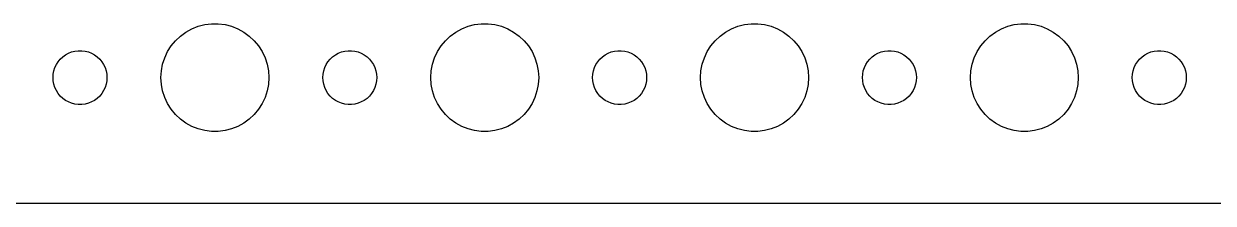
# Model space of a CAD drawing. Header units: metres. Extents: x -142 to 142, y -112 to 112.
# Drawn here: x -70.6 to -4.5, y -112 to -102 of the extents above; entities that cross this region are included whole.
import ezdxf

# ---------------------------------------------------------------- set-up
doc = ezdxf.new("R2010")
doc.units = ezdxf.units.M

msp = doc.modelspace()

# ---------------------------------------------------------------- linework, layer by layer
for p, q in [((-61.9123, -102.688), (-61.6075, -102.467)), ((-61.6075, -102.467), (-61.2773, -102.286)), ((-61.2773, -102.286), (-60.927, -102.147)), ((-60.927, -102.147), (-60.5621, -102.053)), ((-60.5621, -102.053), (-60.1884, -102.006)), ((-60.1884, -102.006), (-59.8116, -102.006)), ((-59.8116, -102.006), (-59.4379, -102.053)), ((-59.4379, -102.053), (-59.0729, -102.147)), ((-59.0729, -102.147), (-58.7227, -102.286)), ((-58.7227, -102.286), (-58.3925, -102.467)), ((-58.3925, -102.467), (-58.0877, -102.688)), ((-46.9123, -102.688), (-46.6075, -102.467)), ((-46.6075, -102.467), (-46.2773, -102.286)), ((-46.2773, -102.286), (-45.927, -102.147)), ((-45.927, -102.147), (-45.5621, -102.053)), ((-45.5621, -102.053), (-45.1884, -102.006)), ((-45.1884, -102.006), (-44.8116, -102.006)), ((-44.8116, -102.006), (-44.4379, -102.053)), ((-44.4379, -102.053), (-44.0729, -102.147)), ((-44.0729, -102.147), (-43.7227, -102.286)), ((-43.7227, -102.286), (-43.3925, -102.467)), ((-43.3925, -102.467), (-43.0877, -102.688)), ((-31.9123, -102.688), (-31.6075, -102.467)), ((-31.6075, -102.467), (-31.2773, -102.286)), ((-31.2773, -102.286), (-30.927, -102.147)), ((-30.927, -102.147), (-30.5621, -102.053)), ((-30.5621, -102.053), (-30.1884, -102.006)), ((-30.1884, -102.006), (-29.8116, -102.006)), ((-29.8116, -102.006), (-29.4379, -102.053)), ((-29.4379, -102.053), (-29.0729, -102.147)), ((-29.0729, -102.147), (-28.7227, -102.286)), ((-28.7227, -102.286), (-28.3925, -102.467)), ((-28.3925, -102.467), (-28.0877, -102.688)), ((-16.9123, -102.688), (-16.6075, -102.467)), ((-16.6075, -102.467), (-16.2773, -102.286)), ((-16.2773, -102.286), (-15.927, -102.147)), ((-15.927, -102.147), (-15.5621, -102.053)), ((-15.5621, -102.053), (-15.1884, -102.006)), ((-15.1884, -102.006), (-14.8116, -102.006)), ((-14.8116, -102.006), (-14.4379, -102.053)), ((-14.4379, -102.053), (-14.0729, -102.147)), ((-14.0729, -102.147), (-13.7227, -102.286)), ((-13.7227, -102.286), (-13.3925, -102.467)), ((-13.3925, -102.467), (-13.0877, -102.688)), ((-62.427, -103.237), (-62.1869, -102.946)), ((-62.1869, -102.946), (-61.9123, -102.688)), ((-58.0877, -102.688), (-57.8131, -102.946)), ((-57.8131, -102.946), (-57.5729, -103.237)), ((-47.427, -103.237), (-47.1869, -102.946)), ((-47.1869, -102.946), (-46.9123, -102.688)), ((-43.0877, -102.688), (-42.8131, -102.946)), ((-42.8131, -102.946), (-42.5729, -103.237)), ((-32.427, -103.237), (-32.1869, -102.946)), ((-32.1869, -102.946), (-31.9123, -102.688)), ((-28.0877, -102.688), (-27.8131, -102.946)), ((-27.8131, -102.946), (-27.5729, -103.237)), ((-17.427, -103.237), (-17.1869, -102.946)), ((-17.1869, -102.946), (-16.9123, -102.688)), ((-13.0877, -102.688), (-12.8131, -102.946)), ((-12.8131, -102.946), (-12.5729, -103.237)), ((-68.4561, -103.844), (-68.3037, -103.734)), ((-68.3037, -103.734), (-68.1387, -103.643)), ((-68.1387, -103.643), (-67.9635, -103.573)), ((-67.9635, -103.573), (-67.7811, -103.527)), ((-67.7811, -103.527), (-67.5942, -103.503)), ((-67.5942, -103.503), (-67.4058, -103.503)), ((-67.4058, -103.503), (-67.2189, -103.527)), ((-67.2189, -103.527), (-67.0365, -103.573)), ((-67.0365, -103.573), (-66.8613, -103.643)), ((-66.8613, -103.643), (-66.6963, -103.734)), ((-66.6963, -103.734), (-66.5439, -103.844)), ((-62.7893, -103.896), (-62.6289, -103.555)), ((-62.6289, -103.555), (-62.427, -103.237)), ((-57.5729, -103.237), (-57.3711, -103.555)), ((-57.3711, -103.555), (-57.2107, -103.896)), ((-53.4561, -103.844), (-53.3037, -103.734)), ((-53.3037, -103.734), (-53.1387, -103.643)), ((-53.1387, -103.643), (-52.9635, -103.573)), ((-52.9635, -103.573), (-52.7811, -103.527)), ((-52.7811, -103.527), (-52.5942, -103.503)), ((-52.5942, -103.503), (-52.4058, -103.503)), ((-52.4058, -103.503), (-52.2189, -103.527)), ((-52.2189, -103.527), (-52.0365, -103.573)), ((-52.0365, -103.573), (-51.8613, -103.643)), ((-51.8613, -103.643), (-51.6963, -103.734)), ((-51.6963, -103.734), (-51.5439, -103.844)), ((-47.7893, -103.896), (-47.6289, -103.555)), ((-47.6289, -103.555), (-47.427, -103.237)), ((-42.5729, -103.237), (-42.3711, -103.555)), ((-42.3711, -103.555), (-42.2107, -103.896)), ((-38.4561, -103.844), (-38.3037, -103.734)), ((-38.3037, -103.734), (-38.1387, -103.643)), ((-38.1387, -103.643), (-37.9635, -103.573)), ((-37.9635, -103.573), (-37.7811, -103.527)), ((-37.7811, -103.527), (-37.5942, -103.503)), ((-37.5942, -103.503), (-37.4058, -103.503)), ((-37.4058, -103.503), (-37.2189, -103.527)), ((-37.2189, -103.527), (-37.0365, -103.573)), ((-37.0365, -103.573), (-36.8613, -103.643)), ((-36.8613, -103.643), (-36.6963, -103.734)), ((-36.6963, -103.734), (-36.5439, -103.844)), ((-32.7893, -103.896), (-32.6289, -103.555)), ((-32.6289, -103.555), (-32.427, -103.237)), ((-27.5729, -103.237), (-27.3711, -103.555)), ((-27.3711, -103.555), (-27.2107, -103.896)), ((-23.4561, -103.844), (-23.3037, -103.734)), ((-23.3037, -103.734), (-23.1387, -103.643)), ((-23.1387, -103.643), (-22.9635, -103.573)), ((-22.9635, -103.573), (-22.7811, -103.527)), ((-22.7811, -103.527), (-22.5942, -103.503)), ((-22.5942, -103.503), (-22.4058, -103.503)), ((-22.4058, -103.503), (-22.2189, -103.527)), ((-22.2189, -103.527), (-22.0365, -103.573)), ((-22.0365, -103.573), (-21.8613, -103.643)), ((-21.8613, -103.643), (-21.6963, -103.734)), ((-21.6963, -103.734), (-21.5439, -103.844)), ((-17.7893, -103.896), (-17.6289, -103.555)), ((-17.6289, -103.555), (-17.427, -103.237)), ((-12.5729, -103.237), (-12.3711, -103.555)), ((-12.3711, -103.555), (-12.2107, -103.896)), ((-8.45613, -103.844), (-8.30373, -103.734)), ((-8.30373, -103.734), (-8.13866, -103.643)), ((-8.13866, -103.643), (-7.96352, -103.573)), ((-7.96352, -103.573), (-7.78107, -103.527)), ((-7.78107, -103.527), (-7.59418, -103.503)), ((-7.59418, -103.503), (-7.40581, -103.503)), ((-7.40581, -103.503), (-7.21892, -103.527)), ((-7.21892, -103.527), (-7.03647, -103.573)), ((-7.03647, -103.573), (-6.86133, -103.643)), ((-6.86133, -103.643), (-6.69626, -103.734)), ((-6.69626, -103.734), (-6.54385, -103.844)), ((-68.9529, -104.627), (-68.8947, -104.448)), ((-68.8947, -104.448), (-68.8145, -104.277)), ((-68.8145, -104.277), (-68.7135, -104.118)), ((-68.7135, -104.118), (-68.5934, -103.973)), ((-68.5934, -103.973), (-68.4561, -103.844)), ((-66.5439, -103.844), (-66.4065, -103.973)), ((-66.4065, -103.973), (-66.2865, -104.118)), ((-66.2865, -104.118), (-66.1855, -104.277)), ((-66.1855, -104.277), (-66.1053, -104.448)), ((-66.1053, -104.448), (-66.0471, -104.627)), ((-62.9763, -104.624), (-62.9057, -104.254)), ((-62.9057, -104.254), (-62.7893, -103.896)), ((-57.2107, -103.896), (-57.0942, -104.254)), ((-57.0942, -104.254), (-57.0237, -104.624)), ((-53.9529, -104.627), (-53.8947, -104.448)), ((-53.8947, -104.448), (-53.8145, -104.277)), ((-53.8145, -104.277), (-53.7135, -104.118)), ((-53.7135, -104.118), (-53.5934, -103.973)), ((-53.5934, -103.973), (-53.4561, -103.844)), ((-51.5439, -103.844), (-51.4065, -103.973)), ((-51.4065, -103.973), (-51.2865, -104.118)), ((-51.2865, -104.118), (-51.1855, -104.277)), ((-51.1855, -104.277), (-51.1053, -104.448)), ((-51.1053, -104.448), (-51.0471, -104.627)), ((-47.9763, -104.624), (-47.9057, -104.254)), ((-47.9057, -104.254), (-47.7893, -103.896)), ((-42.2107, -103.896), (-42.0942, -104.254)), ((-42.0942, -104.254), (-42.0237, -104.624)), ((-38.9529, -104.627), (-38.8947, -104.448)), ((-38.8947, -104.448), (-38.8145, -104.277)), ((-38.8145, -104.277), (-38.7135, -104.118)), ((-38.7135, -104.118), (-38.5934, -103.973)), ((-38.5934, -103.973), (-38.4561, -103.844)), ((-36.5439, -103.844), (-36.4065, -103.973)), ((-36.4065, -103.973), (-36.2865, -104.118)), ((-36.2865, -104.118), (-36.1855, -104.277)), ((-36.1855, -104.277), (-36.1053, -104.448)), ((-36.1053, -104.448), (-36.0471, -104.627)), ((-32.9763, -104.624), (-32.9057, -104.254)), ((-32.9057, -104.254), (-32.7893, -103.896)), ((-27.2107, -103.896), (-27.0942, -104.254)), ((-27.0942, -104.254), (-27.0237, -104.624)), ((-23.9529, -104.627), (-23.8947, -104.448)), ((-23.8947, -104.448), (-23.8145, -104.277)), ((-23.8145, -104.277), (-23.7135, -104.118)), ((-23.7135, -104.118), (-23.5934, -103.973)), ((-23.5934, -103.973), (-23.4561, -103.844)), ((-21.5439, -103.844), (-21.4065, -103.973)), ((-21.4065, -103.973), (-21.2865, -104.118)), ((-21.2865, -104.118), (-21.1855, -104.277)), ((-21.1855, -104.277), (-21.1053, -104.448)), ((-21.1053, -104.448), (-21.0471, -104.627)), ((-17.9763, -104.624), (-17.9057, -104.254)), ((-17.9057, -104.254), (-17.7893, -103.896)), ((-12.2107, -103.896), (-12.0942, -104.254)), ((-12.0942, -104.254), (-12.0237, -104.624)), ((-8.95287, -104.627), (-8.89465, -104.448)), ((-8.89465, -104.448), (-8.81445, -104.277)), ((-8.81445, -104.277), (-8.71352, -104.118)), ((-8.71352, -104.118), (-8.59344, -103.973)), ((-8.59344, -103.973), (-8.45613, -103.844)), ((-6.54385, -103.844), (-6.40654, -103.973)), ((-6.40654, -103.973), (-6.28647, -104.118)), ((-6.28647, -104.118), (-6.18553, -104.277)), ((-6.18553, -104.277), (-6.10533, -104.448)), ((-6.10533, -104.448), (-6.04712, -104.627)), ((-69, -105), (-68.9882, -104.812)), ((-68.9882, -105.188), (-69, -105)), ((-68.9882, -104.812), (-68.9529, -104.627)), ((-66.0471, -104.627), (-66.0118, -104.812)), ((-66.0118, -104.812), (-66, -105)), ((-66, -105), (-66.0118, -105.188)), ((-63, -105), (-62.9763, -104.624)), ((-62.9763, -105.376), (-63, -105)), ((-57.0237, -104.624), (-57, -105)), ((-57, -105), (-57.0237, -105.376)), ((-54, -105), (-53.9882, -104.812)), ((-53.9882, -105.188), (-54, -105)), ((-53.9882, -104.812), (-53.9529, -104.627)), ((-51.0471, -104.627), (-51.0118, -104.812)), ((-51.0118, -104.812), (-51, -105)), ((-51, -105), (-51.0118, -105.188)), ((-48, -105), (-47.9763, -104.624)), ((-47.9763, -105.376), (-48, -105)), ((-42.0237, -104.624), (-42, -105)), ((-42, -105), (-42.0237, -105.376)), ((-39, -105), (-38.9882, -104.812)), ((-38.9882, -105.188), (-39, -105)), ((-38.9882, -104.812), (-38.9529, -104.627)), ((-36.0471, -104.627), (-36.0118, -104.812)), ((-36.0118, -104.812), (-36, -105)), ((-36, -105), (-36.0118, -105.188)), ((-33, -105), (-32.9763, -104.624)), ((-32.9763, -105.376), (-33, -105)), ((-27.0237, -104.624), (-27, -105)), ((-27, -105), (-27.0237, -105.376)), ((-24, -105), (-23.9882, -104.812)), ((-23.9882, -105.188), (-24, -105)), ((-23.9882, -104.812), (-23.9529, -104.627)), ((-21.0471, -104.627), (-21.0118, -104.812)), ((-21.0118, -104.812), (-21, -105)), ((-21, -105), (-21.0118, -105.188)), ((-18, -105), (-17.9763, -104.624)), ((-17.9763, -105.376), (-18, -105)), ((-12.0237, -104.624), (-12, -105)), ((-12, -105), (-12.0237, -105.376)), ((-9, -105), (-8.98816, -104.812)), ((-8.98816, -105.188), (-9, -105)), ((-8.98816, -104.812), (-8.95287, -104.627)), ((-6.04712, -104.627), (-6.01183, -104.812)), ((-6.01183, -104.812), (-6, -105)), ((-6, -105), (-6.01183, -105.188)), ((-68.9529, -105.373), (-68.9882, -105.188)), ((-68.8947, -105.552), (-68.9529, -105.373)), ((-68.8145, -105.723), (-68.8947, -105.552)), ((-68.7135, -105.882), (-68.8145, -105.723)), ((-66.1855, -105.723), (-66.2865, -105.882)), ((-66.1053, -105.552), (-66.1855, -105.723)), ((-66.0471, -105.373), (-66.1053, -105.552)), ((-66.0118, -105.188), (-66.0471, -105.373)), ((-62.9057, -105.746), (-62.9763, -105.376)), ((-62.7893, -106.104), (-62.9057, -105.746)), ((-57.0942, -105.746), (-57.2107, -106.104)), ((-57.0237, -105.376), (-57.0942, -105.746)), ((-53.9529, -105.373), (-53.9882, -105.188)), ((-53.8947, -105.552), (-53.9529, -105.373)), ((-53.8145, -105.723), (-53.8947, -105.552)), ((-53.7135, -105.882), (-53.8145, -105.723)), ((-51.1855, -105.723), (-51.2865, -105.882)), ((-51.1053, -105.552), (-51.1855, -105.723)), ((-51.0471, -105.373), (-51.1053, -105.552)), ((-51.0118, -105.188), (-51.0471, -105.373)), ((-47.9057, -105.746), (-47.9763, -105.376)), ((-47.7893, -106.104), (-47.9057, -105.746)), ((-42.0942, -105.746), (-42.2107, -106.104)), ((-42.0237, -105.376), (-42.0942, -105.746)), ((-38.9529, -105.373), (-38.9882, -105.188)), ((-38.8947, -105.552), (-38.9529, -105.373)), ((-38.8145, -105.723), (-38.8947, -105.552)), ((-38.7135, -105.882), (-38.8145, -105.723)), ((-36.1855, -105.723), (-36.2865, -105.882)), ((-36.1053, -105.552), (-36.1855, -105.723)), ((-36.0471, -105.373), (-36.1053, -105.552)), ((-36.0118, -105.188), (-36.0471, -105.373)), ((-32.9057, -105.746), (-32.9763, -105.376)), ((-32.7893, -106.104), (-32.9057, -105.746)), ((-27.0942, -105.746), (-27.2107, -106.104)), ((-27.0237, -105.376), (-27.0942, -105.746)), ((-23.9529, -105.373), (-23.9882, -105.188)), ((-23.8947, -105.552), (-23.9529, -105.373)), ((-23.8145, -105.723), (-23.8947, -105.552)), ((-23.7135, -105.882), (-23.8145, -105.723)), ((-21.1855, -105.723), (-21.2865, -105.882)), ((-21.1053, -105.552), (-21.1855, -105.723)), ((-21.0471, -105.373), (-21.1053, -105.552)), ((-21.0118, -105.188), (-21.0471, -105.373)), ((-17.9057, -105.746), (-17.9763, -105.376)), ((-17.7893, -106.104), (-17.9057, -105.746)), ((-12.0942, -105.746), (-12.2107, -106.104)), ((-12.0237, -105.376), (-12.0942, -105.746)), ((-8.95287, -105.373), (-8.98816, -105.188)), ((-8.89465, -105.552), (-8.95287, -105.373)), ((-8.81445, -105.723), (-8.89465, -105.552)), ((-8.71352, -105.882), (-8.81445, -105.723)), ((-6.18553, -105.723), (-6.28647, -105.882)), ((-6.10533, -105.552), (-6.18553, -105.723)), ((-6.04712, -105.373), (-6.10533, -105.552)), ((-6.01183, -105.188), (-6.04712, -105.373)), ((-68.5934, -106.027), (-68.7135, -105.882)), ((-68.4561, -106.156), (-68.5934, -106.027)), ((-68.3037, -106.266), (-68.4561, -106.156)), ((-68.1387, -106.357), (-68.3037, -106.266)), ((-67.9635, -106.427), (-68.1387, -106.357)), ((-67.7811, -106.473), (-67.9635, -106.427)), ((-67.0365, -106.427), (-67.2189, -106.473)), ((-66.8613, -106.357), (-67.0365, -106.427)), ((-66.6963, -106.266), (-66.8613, -106.357)), ((-66.5439, -106.156), (-66.6963, -106.266)), ((-66.4065, -106.027), (-66.5439, -106.156)), ((-66.2865, -105.882), (-66.4065, -106.027)), ((-62.6289, -106.445), (-62.7893, -106.104)), ((-62.427, -106.763), (-62.6289, -106.445)), ((-57.3711, -106.445), (-57.5729, -106.763)), ((-57.2107, -106.104), (-57.3711, -106.445)), ((-53.5934, -106.027), (-53.7135, -105.882)), ((-53.4561, -106.156), (-53.5934, -106.027)), ((-53.3037, -106.266), (-53.4561, -106.156)), ((-53.1387, -106.357), (-53.3037, -106.266)), ((-52.9635, -106.427), (-53.1387, -106.357)), ((-52.7811, -106.473), (-52.9635, -106.427)), ((-52.0365, -106.427), (-52.2189, -106.473)), ((-51.8613, -106.357), (-52.0365, -106.427)), ((-51.6963, -106.266), (-51.8613, -106.357)), ((-51.5439, -106.156), (-51.6963, -106.266)), ((-51.4065, -106.027), (-51.5439, -106.156)), ((-51.2865, -105.882), (-51.4065, -106.027)), ((-47.6289, -106.445), (-47.7893, -106.104)), ((-47.427, -106.763), (-47.6289, -106.445)), ((-42.3711, -106.445), (-42.5729, -106.763)), ((-42.2107, -106.104), (-42.3711, -106.445)), ((-38.5934, -106.027), (-38.7135, -105.882)), ((-38.4561, -106.156), (-38.5934, -106.027)), ((-38.3037, -106.266), (-38.4561, -106.156)), ((-38.1387, -106.357), (-38.3037, -106.266)), ((-37.9635, -106.427), (-38.1387, -106.357)), ((-37.7811, -106.473), (-37.9635, -106.427)), ((-37.0365, -106.427), (-37.2189, -106.473)), ((-36.8613, -106.357), (-37.0365, -106.427)), ((-36.6963, -106.266), (-36.8613, -106.357)), ((-36.5439, -106.156), (-36.6963, -106.266)), ((-36.4065, -106.027), (-36.5439, -106.156)), ((-36.2865, -105.882), (-36.4065, -106.027)), ((-32.6289, -106.445), (-32.7893, -106.104)), ((-32.427, -106.763), (-32.6289, -106.445)), ((-27.3711, -106.445), (-27.5729, -106.763)), ((-27.2107, -106.104), (-27.3711, -106.445)), ((-23.5934, -106.027), (-23.7135, -105.882)), ((-23.4561, -106.156), (-23.5934, -106.027)), ((-23.3037, -106.266), (-23.4561, -106.156)), ((-23.1387, -106.357), (-23.3037, -106.266)), ((-22.9635, -106.427), (-23.1387, -106.357)), ((-22.7811, -106.473), (-22.9635, -106.427)), ((-22.0365, -106.427), (-22.2189, -106.473)), ((-21.8613, -106.357), (-22.0365, -106.427)), ((-21.6963, -106.266), (-21.8613, -106.357)), ((-21.5439, -106.156), (-21.6963, -106.266)), ((-21.4065, -106.027), (-21.5439, -106.156)), ((-21.2865, -105.882), (-21.4065, -106.027)), ((-17.6289, -106.445), (-17.7893, -106.104)), ((-17.427, -106.763), (-17.6289, -106.445)), ((-12.3711, -106.445), (-12.5729, -106.763)), ((-12.2107, -106.104), (-12.3711, -106.445)), ((-8.59344, -106.027), (-8.71352, -105.882)), ((-8.45613, -106.156), (-8.59344, -106.027)), ((-8.30373, -106.266), (-8.45613, -106.156)), ((-8.13866, -106.357), (-8.30373, -106.266)), ((-7.96352, -106.427), (-8.13866, -106.357)), ((-7.78107, -106.473), (-7.96352, -106.427)), ((-7.03647, -106.427), (-7.21892, -106.473)), ((-6.86133, -106.357), (-7.03647, -106.427)), ((-6.69626, -106.266), (-6.86133, -106.357)), ((-6.54385, -106.156), (-6.69626, -106.266)), ((-6.40654, -106.027), (-6.54385, -106.156)), ((-6.28647, -105.882), (-6.40654, -106.027)), ((-67.5942, -106.497), (-67.7811, -106.473)), ((-67.4058, -106.497), (-67.5942, -106.497)), ((-67.2189, -106.473), (-67.4058, -106.497)), ((-62.1869, -107.054), (-62.427, -106.763)), ((-61.9123, -107.312), (-62.1869, -107.054)), ((-57.8131, -107.054), (-58.0877, -107.312)), ((-57.5729, -106.763), (-57.8131, -107.054)), ((-52.5942, -106.497), (-52.7811, -106.473)), ((-52.4058, -106.497), (-52.5942, -106.497)), ((-52.2189, -106.473), (-52.4058, -106.497)), ((-47.1869, -107.054), (-47.427, -106.763)), ((-46.9123, -107.312), (-47.1869, -107.054)), ((-42.8131, -107.054), (-43.0877, -107.312)), ((-42.5729, -106.763), (-42.8131, -107.054)), ((-37.5942, -106.497), (-37.7811, -106.473)), ((-37.4058, -106.497), (-37.5942, -106.497)), ((-37.2189, -106.473), (-37.4058, -106.497)), ((-32.1869, -107.054), (-32.427, -106.763)), ((-31.9123, -107.312), (-32.1869, -107.054)), ((-27.8131, -107.054), (-28.0877, -107.312)), ((-27.5729, -106.763), (-27.8131, -107.054)), ((-22.5942, -106.497), (-22.7811, -106.473)), ((-22.4058, -106.497), (-22.5942, -106.497)), ((-22.2189, -106.473), (-22.4058, -106.497)), ((-17.1869, -107.054), (-17.427, -106.763)), ((-16.9123, -107.312), (-17.1869, -107.054)), ((-12.8131, -107.054), (-13.0877, -107.312)), ((-12.5729, -106.763), (-12.8131, -107.054)), ((-7.59418, -106.497), (-7.78107, -106.473)), ((-7.40581, -106.497), (-7.59418, -106.497)), ((-7.21892, -106.473), (-7.40581, -106.497)), ((-61.6075, -107.533), (-61.9123, -107.312)), ((-61.2773, -107.714), (-61.6075, -107.533)), ((-60.927, -107.853), (-61.2773, -107.714)), ((-58.7227, -107.714), (-59.0729, -107.853)), ((-58.3925, -107.533), (-58.7227, -107.714)), ((-58.0877, -107.312), (-58.3925, -107.533)), ((-46.6075, -107.533), (-46.9123, -107.312)), ((-46.2773, -107.714), (-46.6075, -107.533)), ((-45.927, -107.853), (-46.2773, -107.714)), ((-43.7227, -107.714), (-44.0729, -107.853)), ((-43.3925, -107.533), (-43.7227, -107.714)), ((-43.0877, -107.312), (-43.3925, -107.533)), ((-31.6075, -107.533), (-31.9123, -107.312)), ((-31.2773, -107.714), (-31.6075, -107.533)), ((-30.927, -107.853), (-31.2773, -107.714)), ((-28.7227, -107.714), (-29.0729, -107.853)), ((-28.3925, -107.533), (-28.7227, -107.714)), ((-28.0877, -107.312), (-28.3925, -107.533)), ((-16.6075, -107.533), (-16.9123, -107.312)), ((-16.2773, -107.714), (-16.6075, -107.533)), ((-15.927, -107.853), (-16.2773, -107.714)), ((-13.7227, -107.714), (-14.0729, -107.853)), ((-13.3925, -107.533), (-13.7227, -107.714)), ((-13.0877, -107.312), (-13.3925, -107.533)), ((-60.5621, -107.947), (-60.927, -107.853)), ((-60.1884, -107.994), (-60.5621, -107.947)), ((-59.8116, -107.994), (-60.1884, -107.994)), ((-59.4379, -107.947), (-59.8116, -107.994)), ((-59.0729, -107.853), (-59.4379, -107.947)), ((-45.5621, -107.947), (-45.927, -107.853)), ((-45.1884, -107.994), (-45.5621, -107.947)), ((-44.8116, -107.994), (-45.1884, -107.994)), ((-44.4379, -107.947), (-44.8116, -107.994)), ((-44.0729, -107.853), (-44.4379, -107.947)), ((-30.5621, -107.947), (-30.927, -107.853)), ((-30.1884, -107.994), (-30.5621, -107.947)), ((-29.8116, -107.994), (-30.1884, -107.994)), ((-29.4379, -107.947), (-29.8116, -107.994)), ((-29.0729, -107.853), (-29.4379, -107.947)), ((-15.5621, -107.947), (-15.927, -107.853)), ((-15.1884, -107.994), (-15.5621, -107.947)), ((-14.8116, -107.994), (-15.1884, -107.994)), ((-14.4379, -107.947), (-14.8116, -107.994)), ((-14.0729, -107.853), (-14.4379, -107.947)), ((-137.314, -111.99), (137.314, -111.99))]:
    msp.add_line(p, q)

doc.saveas('drawing.dxf')
